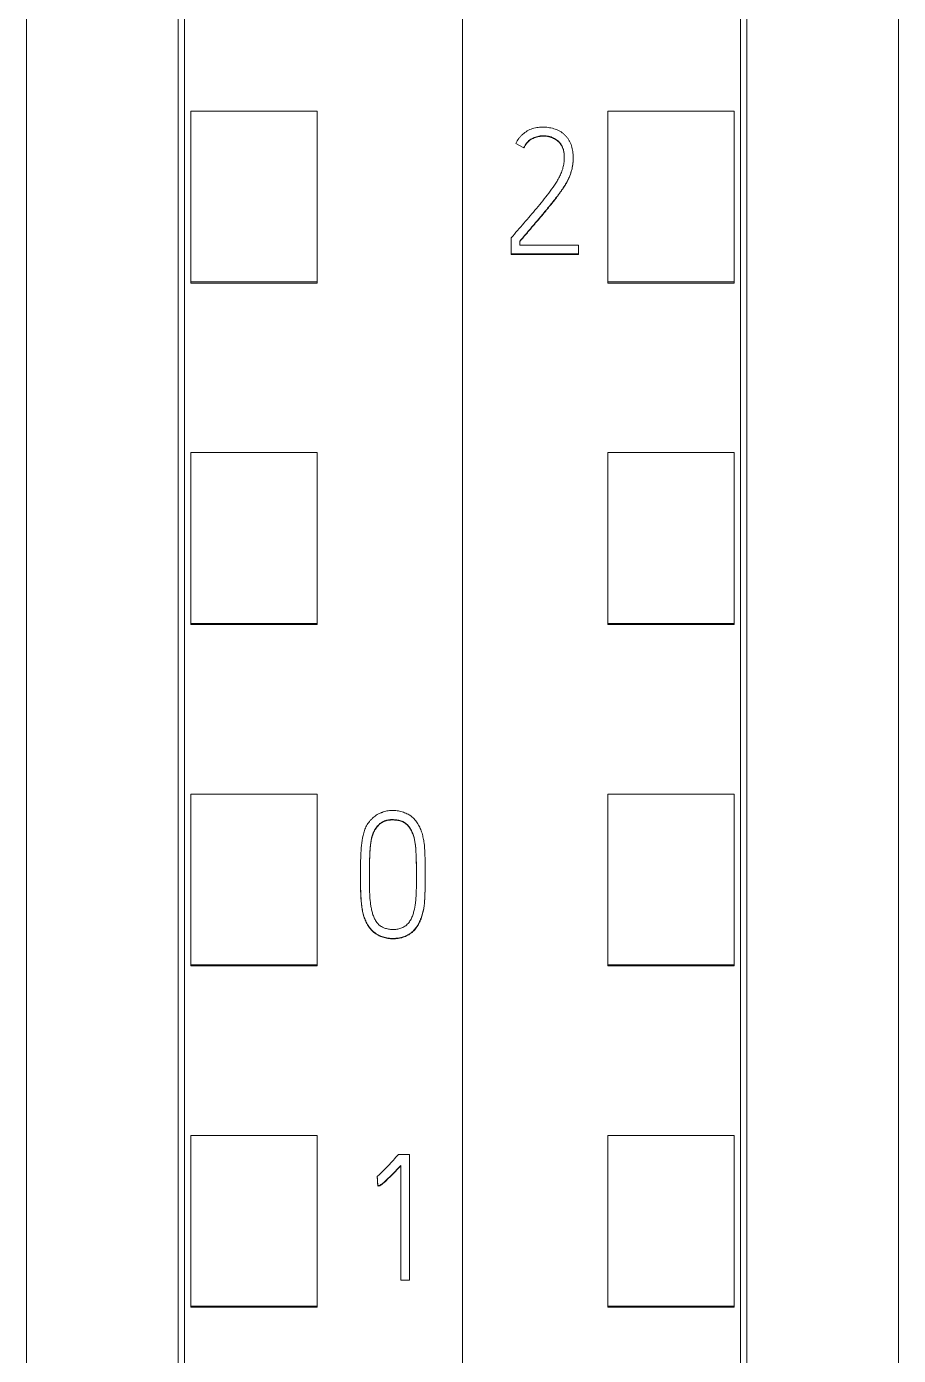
# Model space of a CAD drawing. Header units: millimetres. Extents: x 4134 to 7422, y 1400 to 3585.
# Drawn here: x 5452.55 to 5466.35, y 3293.96 to 3314.99 of the extents above; entities that cross this region are included whole.
import ezdxf

# ---------------------------------------------------------------- set-up
doc = ezdxf.new("R2010")
doc.units = ezdxf.units.MM
doc.layers.add('000-PI-Oprema', color=30, linetype='Continuous', lineweight=5)

# ---------------------------------------------------------------- blocks, each defined once
blk = doc.blocks.new('S7-1500 AI HS - 6ES7531-7NF10-0AB0')
at = {"layer": '000-PI-Oprema', "color": 0, "linetype": 'ByBlock', "lineweight": 0}
for p, q in [((0, 134.681), (0, 21.262)), ((4.4, 132.4), (4.4, 23.585)), ((2.3, 85.17), (2.3, 87.872)), ((4.3, 87.872), (2.3, 87.872)), ((4.3, 85.17), (4.3, 87.872)), ((1.752, 87.131), (1.752, 87.137)), ((0.77, 85.614), (1.836, 85.614)), ((1.836, 85.607), (0.77, 85.607)), ((1.836, 85.752), (0.909, 85.752)), ((1.836, 85.614), (1.836, 85.752)), ((1.836, 85.614), (1.836, 85.607)), ((2.3, 85.149), (2.3, 85.17)), ((4.3, 85.17), (2.3, 85.17)), ((4.3, 85.149), (2.3, 85.149)), ((4.3, 85.149), (4.3, 85.17)), ((2.3, 79.769), (2.3, 82.471)), ((4.3, 82.471), (2.3, 82.471)), ((4.3, 79.769), (4.3, 82.471)), ((2.3, 79.75), (2.3, 79.769)), ((4.3, 79.769), (2.3, 79.769)), ((4.3, 79.75), (2.3, 79.75)), ((4.3, 79.75), (4.3, 79.769)), ((2.3, 74.367), (2.3, 77.069)), ((4.3, 77.069), (2.3, 77.069)), ((4.3, 74.367), (4.3, 77.069)), ((2.3, 74.35), (2.3, 74.367)), ((4.3, 74.367), (2.3, 74.367)), ((4.3, 74.35), (2.3, 74.35)), ((4.3, 74.35), (4.3, 74.367)), ((2.3, 68.966), (2.3, 71.667)), ((4.3, 71.667), (2.3, 71.667)), ((4.3, 68.966), (4.3, 71.667)), ((2.3, 68.95), (2.3, 68.966)), ((4.3, 68.966), (2.3, 68.966)), ((4.3, 68.95), (4.3, 68.966)), ((4.3, 68.95), (2.3, 68.95))]:
    blk.add_line(p, q, dxfattribs=at)
at = {"layer": '000-PI-Oprema', "color": 0, "linetype": 'ByBlock', "lineweight": 0, "ltscale": 0.25}
for p, q in [((0.845, 87.362), (0.97, 87.293)), ((0.77, 85.868), (0.77, 85.607)), ((0.909, 85.752), (0.909, 85.818))]:
    blk.add_line(p, q, dxfattribs=at)
at = {"layer": '000-PI-Oprema', "color": 0, "linetype": 'ByBlock', "lineweight": 0}
for points, knots in [([(4.5, 132.586), (4.5, 129.542), (4.5, 119.972), (4.5, 105.802), (4.5, 91.235), (4.5, 77.025), (4.5, 62.731), (4.5, 47.245), (4.5, 34.605), (4.5, 26.64), (4.5, 23.299)], [0, 0, 0, 0, 0.083934, 0.263736, 0.389889, 0.484142, 0.653794, 0.78188, 0.908517, 1, 1, 1, 1]), ([(6.9, 129.52), (6.9, 127.497), (6.9, 118.948), (6.9, 105.802), (6.9, 91.235), (6.9, 77.025), (6.9, 62.731), (6.9, 47.245), (6.9, 34.486), (6.9, 25.605), (6.9, 21.348), (6.9, 20.55)], [0, 0, 0, 0, 0.055935, 0.236292, 0.362833, 0.457376, 0.627551, 0.756032, 0.883059, 0.978086, 1, 1, 1, 1]), ([(0.97, 87.299), (0.982, 87.322), (0.995, 87.344), (1.019, 87.374), (1.028, 87.384), (1.047, 87.402), (1.057, 87.411), (1.088, 87.433), (1.111, 87.446), (1.159, 87.465), (1.184, 87.472), (1.222, 87.48), (1.235, 87.481), (1.261, 87.484), (1.274, 87.484), (1.313, 87.484), (1.338, 87.481), (1.376, 87.472), (1.389, 87.469), (1.413, 87.461), (1.425, 87.456), (1.46, 87.439), (1.482, 87.426), (1.513, 87.401), (1.523, 87.392), (1.54, 87.374), (1.549, 87.364), (1.56, 87.348), (1.563, 87.342), (1.57, 87.331), (1.579, 87.313), (1.586, 87.295), (1.594, 87.271), (1.598, 87.258), (1.603, 87.233), (1.605, 87.22), (1.608, 87.194), (1.609, 87.181), (1.611, 87.156), (1.611, 87.143), (1.611, 87.117), (1.61, 87.104), (1.609, 87.078), (1.607, 87.065), (1.602, 87.027), (1.597, 87.002), (1.587, 86.964), (1.584, 86.952), (1.575, 86.927), (1.571, 86.915), (1.556, 86.879), (1.545, 86.856), (1.521, 86.81), (1.509, 86.788), (1.482, 86.745), (1.468, 86.723), (1.426, 86.659), (1.396, 86.617), (1.303, 86.494), (1.238, 86.414), (1.139, 86.296), (1.106, 86.257), (1.039, 86.179), (1.006, 86.14), (0.939, 86.062), (0.905, 86.024), (0.838, 85.946), (0.804, 85.907), (0.77, 85.868)], [0, 0, 0, 0, 0.03125, 0.03125, 0.046875, 0.046875, 0.0625, 0.0625, 0.09375, 0.09375, 0.125, 0.125, 0.140625, 0.140625, 0.15625, 0.15625, 0.1875, 0.1875, 0.203125, 0.203125, 0.21875, 0.21875, 0.25, 0.25, 0.265625, 0.265625, 0.28125, 0.28125, 0.289063, 0.289063, 0.296875, 0.3125, 0.3125, 0.328125, 0.328125, 0.34375, 0.34375, 0.359375, 0.359375, 0.375, 0.375, 0.390625, 0.390625, 0.40625, 0.40625, 0.4375, 0.4375, 0.453125, 0.453125, 0.46875, 0.46875, 0.5, 0.5, 0.53125, 0.53125, 0.5625, 0.5625, 0.625, 0.625, 0.75, 0.75, 0.8125, 0.8125, 0.875, 0.875, 0.9375, 0.9375, 1, 1, 1, 1]), ([(0.909, 85.818), (0.948, 85.864), (0.987, 85.91), (1.065, 86.002), (1.104, 86.048), (1.182, 86.139), (1.221, 86.185), (1.299, 86.277), (1.337, 86.324), (1.413, 86.417), (1.451, 86.464), (1.506, 86.536), (1.524, 86.56), (1.559, 86.609), (1.576, 86.634), (1.609, 86.684), (1.625, 86.71), (1.656, 86.762), (1.67, 86.788), (1.689, 86.829), (1.695, 86.843), (1.706, 86.871), (1.711, 86.885), (1.725, 86.928), (1.732, 86.958), (1.744, 87.017), (1.748, 87.046), (1.751, 87.091), (1.752, 87.106), (1.752, 87.137), (1.752, 87.152), (1.75, 87.197), (1.747, 87.227), (1.739, 87.271), (1.736, 87.286), (1.728, 87.315), (1.724, 87.33), (1.713, 87.358), (1.707, 87.372), (1.694, 87.399), (1.686, 87.412), (1.674, 87.431), (1.67, 87.438), (1.661, 87.45), (1.656, 87.456), (1.642, 87.473), (1.632, 87.484), (1.61, 87.506), (1.599, 87.516), (1.581, 87.53), (1.575, 87.534), (1.562, 87.543), (1.556, 87.547), (1.523, 87.566), (1.495, 87.578), (1.452, 87.593), (1.438, 87.598), (1.408, 87.605), (1.393, 87.609), (1.363, 87.614), (1.348, 87.616), (1.318, 87.618), (1.303, 87.619), (1.273, 87.62), (1.258, 87.62), (1.228, 87.618), (1.213, 87.617), (1.167, 87.612), (1.138, 87.606), (1.094, 87.592), (1.08, 87.587), (1.059, 87.578), (1.052, 87.575), (1.039, 87.568), (1.032, 87.564), (0.999, 87.545), (0.975, 87.527), (0.941, 87.497), (0.93, 87.486), (0.91, 87.464), (0.9, 87.452), (0.873, 87.416), (0.858, 87.39), (0.845, 87.362)], [0, 0, 0, 0, 0.0625, 0.0625, 0.125, 0.125, 0.1875, 0.1875, 0.25, 0.25, 0.3125, 0.3125, 0.34375, 0.34375, 0.375, 0.375, 0.40625, 0.40625, 0.4375, 0.4375, 0.453125, 0.453125, 0.46875, 0.46875, 0.5, 0.5, 0.53125, 0.53125, 0.546875, 0.546875, 0.5625, 0.5625, 0.59375, 0.59375, 0.609375, 0.609375, 0.625, 0.625, 0.640625, 0.640625, 0.65625, 0.65625, 0.664062, 0.664062, 0.671875, 0.671875, 0.6875, 0.6875, 0.703125, 0.703125, 0.710937, 0.710937, 0.71875, 0.71875, 0.75, 0.75, 0.765625, 0.765625, 0.78125, 0.78125, 0.796875, 0.796875, 0.8125, 0.8125, 0.828125, 0.828125, 0.84375, 0.84375, 0.875, 0.875, 0.890625, 0.890625, 0.898437, 0.898437, 0.90625, 0.90625, 0.9375, 0.9375, 0.953125, 0.953125, 0.96875, 0.96875, 1, 1, 1, 1]), ([(1.611, 87.128), (1.611, 87.138), (1.611, 87.149), (1.61, 87.172), (1.609, 87.185), (1.606, 87.21), (1.604, 87.223), (1.598, 87.249), (1.595, 87.261), (1.587, 87.286), (1.583, 87.298), (1.574, 87.316), (1.572, 87.322), (1.565, 87.333), (1.562, 87.339), (1.543, 87.366), (1.526, 87.385), (1.5, 87.405), (1.495, 87.409), (1.484, 87.417), (1.468, 87.428), (1.44, 87.443), (1.416, 87.453), (1.391, 87.462), (1.379, 87.466), (1.341, 87.474), (1.315, 87.477), (1.262, 87.478), (1.224, 87.475), (1.185, 87.466), (1.16, 87.459), (1.148, 87.454), (1.124, 87.445), (1.112, 87.439), (1.089, 87.427), (1.078, 87.42), (1.046, 87.397), (1.028, 87.379), (1.004, 87.349), (0.996, 87.338), (0.982, 87.316), (0.976, 87.304), (0.97, 87.293)], [0, 0, 0, 0, 0.034384, 0.034384, 0.076368, 0.076368, 0.118351, 0.118351, 0.160334, 0.160334, 0.202317, 0.202317, 0.223309, 0.223309, 0.244301, 0.244301, 0.328267, 0.328267, 0.349259, 0.349259, 0.370251, 0.412234, 0.454217, 0.454217, 0.496201, 0.496201, 0.580167, 0.580167, 0.664134, 0.706117, 0.706117, 0.7481, 0.7481, 0.790084, 0.790084, 0.832067, 0.832067, 0.916033, 0.916033, 0.958017, 0.958017, 1, 1, 1, 1]), ([(1.752, 87.131), (1.752, 87.11), (1.751, 87.088), (1.747, 87.037), (1.743, 87.008), (1.735, 86.963), (1.731, 86.949), (1.724, 86.919), (1.719, 86.905), (1.71, 86.876), (1.705, 86.862), (1.694, 86.834), (1.688, 86.82), (1.669, 86.78), (1.654, 86.753), (1.624, 86.701), (1.608, 86.676), (1.574, 86.626), (1.557, 86.601), (1.522, 86.552), (1.504, 86.528), (1.45, 86.456), (1.412, 86.409), (1.336, 86.316), (1.298, 86.27), (1.221, 86.178), (1.182, 86.132), (1.104, 86.041), (1.065, 85.995), (0.987, 85.904), (0.948, 85.858), (0.909, 85.812)], [0, 0, 0, 0, 0.040253, 0.040253, 0.096709, 0.096709, 0.124936, 0.124936, 0.153164, 0.153164, 0.181392, 0.181392, 0.20962, 0.20962, 0.266076, 0.266076, 0.322531, 0.322531, 0.378987, 0.378987, 0.435443, 0.435443, 0.548354, 0.548354, 0.661266, 0.661266, 0.774177, 0.774177, 0.887089, 0.887089, 1, 1, 1, 1])]:
    blk.add_open_spline(points, degree=3, knots=knots, dxfattribs=at)
blk = doc.blocks.new('S7-1500 DI HF - 6ES7521-1BL00-0AB0')
at = {"layer": '000-PI-Oprema', "color": 0, "linetype": 'ByBlock', "lineweight": 0}
for p, q in [((34.8, 134.681), (34.8, 21.262)), ((30.4, 23.585), (30.4, 132.4)), ((30.5, 85.17), (30.5, 87.872)), ((30.5, 87.872), (32.5, 87.872)), ((32.5, 85.17), (32.5, 87.872)), ((30.5, 85.17), (32.5, 85.17)), ((30.5, 85.149), (30.5, 85.17)), ((30.5, 85.149), (32.5, 85.149)), ((32.5, 85.149), (32.5, 85.17)), ((30.5, 79.769), (30.5, 82.471)), ((30.5, 82.471), (32.5, 82.471)), ((32.5, 79.769), (32.5, 82.471)), ((30.5, 79.75), (30.5, 79.769)), ((30.5, 79.769), (32.5, 79.769)), ((30.5, 79.75), (32.5, 79.75)), ((32.5, 79.75), (32.5, 79.769)), ((30.5, 74.367), (30.5, 77.069)), ((30.5, 77.069), (32.5, 77.069)), ((32.5, 74.367), (32.5, 77.069)), ((33.185, 75.808), (33.185, 75.802)), ((34.209, 75.76), (34.209, 75.766)), ((30.5, 74.35), (30.5, 74.367)), ((30.5, 74.367), (32.5, 74.367)), ((30.5, 74.35), (32.5, 74.35)), ((32.5, 74.35), (32.5, 74.367)), ((30.5, 68.966), (30.5, 71.667)), ((30.5, 71.667), (32.5, 71.667)), ((32.5, 68.966), (32.5, 71.667)), ((33.961, 71.366), (33.786, 71.366)), ((33.961, 69.377), (33.961, 71.366)), ((33.822, 71.194), (33.822, 69.377)), ((33.45, 71.02), (33.45, 71.014)), ((33.459, 70.873), (33.459, 70.867)), ((33.822, 69.377), (33.961, 69.377)), ((30.5, 68.95), (30.5, 68.966)), ((30.5, 68.966), (32.5, 68.966)), ((32.5, 68.95), (32.5, 68.966)), ((30.5, 68.95), (32.5, 68.95))]:
    blk.add_line(p, q, dxfattribs=at)
for points, knots in [([(30.3, 23.299), (30.3, 26.64), (30.3, 34.605), (30.3, 47.245), (30.3, 62.731), (30.3, 77.025), (30.3, 91.235), (30.3, 105.802), (30.3, 119.972), (30.3, 129.542), (30.3, 132.586)], [0, 0, 0, 0, 0.091483, 0.21812, 0.346206, 0.515858, 0.610111, 0.736264, 0.916066, 1, 1, 1, 1]), ([(27.9, 129.52), (27.9, 127.497), (27.9, 118.948), (27.9, 105.802), (27.9, 91.235), (27.9, 77.025), (27.9, 62.731), (27.9, 47.245), (27.9, 34.486), (27.9, 25.605), (27.9, 21.348), (27.9, 20.55)], [0, 0, 0, 0, 0.055935, 0.236292, 0.362833, 0.457376, 0.627551, 0.756032, 0.883059, 0.978086, 1, 1, 1, 1]), ([(33.526, 76.779), (33.552, 76.789), (33.578, 76.796), (33.63, 76.805), (33.657, 76.808), (33.712, 76.809), (33.738, 76.807), (33.792, 76.8), (33.818, 76.794), (33.857, 76.783), (33.87, 76.778), (33.895, 76.769), (33.92, 76.758), (33.944, 76.746), (33.961, 76.735), (33.967, 76.732), (33.978, 76.724), (33.983, 76.72), (34.01, 76.7), (34.03, 76.681), (34.056, 76.651), (34.064, 76.64), (34.08, 76.619), (34.088, 76.607), (34.109, 76.573), (34.121, 76.549), (34.142, 76.5), (34.151, 76.475), (34.163, 76.436), (34.167, 76.423), (34.173, 76.397), (34.182, 76.358), (34.197, 76.266), (34.202, 76.187), (34.207, 76.081), (34.208, 76.028), (34.209, 75.922), (34.209, 75.869), (34.209, 75.763), (34.209, 75.657), (34.208, 75.551), (34.204, 75.446), (34.202, 75.393), (34.191, 75.287), (34.182, 75.235), (34.165, 75.17), (34.162, 75.157), (34.153, 75.131), (34.149, 75.118), (34.135, 75.08), (34.124, 75.056), (34.106, 75.019), (34.099, 75.008), (34.085, 74.984), (34.078, 74.973), (34.055, 74.94), (34.037, 74.92), (34.008, 74.892), (33.998, 74.883), (33.982, 74.871), (33.977, 74.867), (33.965, 74.859), (33.96, 74.855), (33.931, 74.837), (33.907, 74.826), (33.869, 74.811), (33.856, 74.807), (33.83, 74.8), (33.816, 74.796), (33.777, 74.789), (33.75, 74.786), (33.71, 74.784), (33.696, 74.784), (33.669, 74.785), (33.655, 74.786), (33.615, 74.79), (33.588, 74.795), (33.549, 74.806), (33.537, 74.81), (33.511, 74.819), (33.498, 74.824), (33.461, 74.841), (33.438, 74.855), (33.405, 74.878), (33.395, 74.887), (33.374, 74.905), (33.365, 74.915), (33.337, 74.945), (33.321, 74.966), (33.299, 75.001), (33.292, 75.012), (33.279, 75.036), (33.273, 75.048), (33.257, 75.085), (33.247, 75.11), (33.235, 75.149), (33.231, 75.162), (33.225, 75.188), (33.222, 75.201), (33.213, 75.241), (33.209, 75.267), (33.191, 75.4), (33.188, 75.507), (33.186, 75.668), (33.185, 75.721), (33.185, 75.828), (33.185, 75.882), (33.187, 75.989), (33.188, 76.042), (33.193, 76.149), (33.196, 76.202), (33.207, 76.308), (33.214, 76.361), (33.232, 76.44), (33.239, 76.466), (33.253, 76.504), (33.258, 76.517), (33.269, 76.542), (33.275, 76.555), (33.295, 76.591), (33.31, 76.614), (33.336, 76.646), (33.346, 76.656), (33.365, 76.676), (33.375, 76.686), (33.406, 76.713), (33.428, 76.729), (33.463, 76.75), (33.476, 76.757), (33.494, 76.766), (33.504, 76.77), (33.515, 76.775), (33.52, 76.777), (33.523, 76.778), (33.525, 76.779), (33.526, 76.779)], [0, 0, 0, 0, 0.015625, 0.015625, 0.03125, 0.03125, 0.046875, 0.046875, 0.0625, 0.0625, 0.070312, 0.070312, 0.078125, 0.085937, 0.085937, 0.089844, 0.089844, 0.09375, 0.09375, 0.109375, 0.109375, 0.117187, 0.117187, 0.125, 0.125, 0.140625, 0.140625, 0.15625, 0.15625, 0.164062, 0.164062, 0.171875, 0.1875, 0.21875, 0.21875, 0.25, 0.25, 0.28125, 0.28125, 0.3125, 0.34375, 0.34375, 0.375, 0.375, 0.40625, 0.40625, 0.414062, 0.414062, 0.421875, 0.421875, 0.4375, 0.4375, 0.445312, 0.445312, 0.453125, 0.453125, 0.46875, 0.46875, 0.476562, 0.476562, 0.480469, 0.480469, 0.484375, 0.484375, 0.5, 0.5, 0.507812, 0.507812, 0.515625, 0.515625, 0.53125, 0.53125, 0.539062, 0.539062, 0.546875, 0.546875, 0.5625, 0.5625, 0.570312, 0.570312, 0.578125, 0.578125, 0.59375, 0.59375, 0.601562, 0.601562, 0.609375, 0.609375, 0.625, 0.625, 0.632812, 0.632812, 0.640625, 0.640625, 0.65625, 0.65625, 0.664062, 0.664062, 0.671875, 0.671875, 0.6875, 0.6875, 0.75, 0.75, 0.78125, 0.78125, 0.8125, 0.8125, 0.84375, 0.84375, 0.875, 0.875, 0.90625, 0.90625, 0.921875, 0.921875, 0.929687, 0.929687, 0.9375, 0.9375, 0.953125, 0.953125, 0.960937, 0.960937, 0.96875, 0.96875, 0.984375, 0.984375, 0.992187, 0.992187, 0.996094, 0.998047, 0.999023, 0.999023, 1, 1, 1, 1]), ([(33.869, 76.626), (33.889, 76.615), (33.907, 76.602), (33.939, 76.571), (33.953, 76.553), (33.978, 76.516), (33.989, 76.496), (34.008, 76.456), (34.017, 76.435), (34.038, 76.371), (34.047, 76.328), (34.055, 76.262), (34.057, 76.239), (34.061, 76.195), (34.062, 76.172), (34.067, 76.061), (34.07, 75.971), (34.071, 75.793), (34.07, 75.703), (34.069, 75.569), (34.068, 75.502), (34.064, 75.435), (34.061, 75.391), (34.058, 75.368), (34.05, 75.302), (34.042, 75.258), (34.025, 75.193), (34.019, 75.172), (34.008, 75.14), (34.004, 75.13), (33.995, 75.109), (33.985, 75.089), (33.974, 75.07), (33.962, 75.051), (33.955, 75.041), (33.934, 75.015), (33.919, 74.999), (33.891, 74.979), (33.882, 74.973), (33.862, 74.962), (33.852, 74.957), (33.831, 74.948), (33.821, 74.945), (33.799, 74.938), (33.788, 74.935), (33.755, 74.929), (33.733, 74.926), (33.7, 74.925), (33.688, 74.925), (33.666, 74.926), (33.655, 74.927), (33.622, 74.932), (33.6, 74.937), (33.568, 74.947), (33.557, 74.951), (33.536, 74.96), (33.516, 74.97), (33.498, 74.983), (33.485, 74.993), (33.48, 74.997), (33.472, 75.005), (33.468, 75.009), (33.456, 75.021), (33.449, 75.029), (33.436, 75.047), (33.43, 75.057), (33.412, 75.086), (33.403, 75.106), (33.386, 75.147), (33.379, 75.169), (33.37, 75.201), (33.367, 75.212), (33.362, 75.233), (33.354, 75.266), (33.349, 75.299), (33.34, 75.364), (33.336, 75.408), (33.328, 75.54), (33.327, 75.628), (33.327, 75.761), (33.327, 75.805), (33.328, 75.893), (33.328, 76.025), (33.333, 76.157), (33.343, 76.267), (33.346, 76.289), (33.353, 76.333), (33.357, 76.355), (33.364, 76.387), (33.367, 76.397), (33.374, 76.419), (33.377, 76.429), (33.389, 76.46), (33.398, 76.48), (33.414, 76.508), (33.42, 76.518), (33.433, 76.536), (33.439, 76.545), (33.46, 76.571), (33.476, 76.586), (33.501, 76.607), (33.51, 76.614), (33.529, 76.626), (33.538, 76.632), (33.568, 76.646), (33.589, 76.653), (33.632, 76.662), (33.654, 76.664), (33.698, 76.665), (33.72, 76.664), (33.764, 76.659), (33.786, 76.656), (33.818, 76.648), (33.829, 76.644), (33.844, 76.638), (33.849, 76.636), (33.857, 76.633), (33.859, 76.632), (33.864, 76.629), (33.867, 76.628), (33.869, 76.626)], [0, 0, 0, 0, 0.015625, 0.015625, 0.03125, 0.03125, 0.046875, 0.046875, 0.0625, 0.0625, 0.09375, 0.09375, 0.109375, 0.109375, 0.125, 0.125, 0.1875, 0.1875, 0.25, 0.25, 0.28125, 0.296875, 0.296875, 0.3125, 0.3125, 0.34375, 0.34375, 0.359375, 0.359375, 0.367187, 0.367187, 0.375, 0.382812, 0.382812, 0.390625, 0.390625, 0.40625, 0.40625, 0.414062, 0.414062, 0.421875, 0.421875, 0.429687, 0.429687, 0.4375, 0.4375, 0.453125, 0.453125, 0.460937, 0.460937, 0.46875, 0.46875, 0.484375, 0.484375, 0.492187, 0.492187, 0.5, 0.507812, 0.507812, 0.511719, 0.511719, 0.515625, 0.515625, 0.523437, 0.523437, 0.53125, 0.53125, 0.546875, 0.546875, 0.5625, 0.5625, 0.570312, 0.570312, 0.578125, 0.59375, 0.59375, 0.625, 0.625, 0.6875, 0.6875, 0.71875, 0.71875, 0.75, 0.8125, 0.8125, 0.828125, 0.828125, 0.84375, 0.84375, 0.851562, 0.851562, 0.859375, 0.859375, 0.875, 0.875, 0.882812, 0.882812, 0.890625, 0.890625, 0.90625, 0.90625, 0.914062, 0.914062, 0.921875, 0.921875, 0.9375, 0.9375, 0.953125, 0.953125, 0.96875, 0.96875, 0.984375, 0.984375, 0.992188, 0.992188, 0.996094, 0.996094, 0.998047, 0.998047, 1, 1, 1, 1]), ([(33.869, 76.62), (33.849, 76.631), (33.828, 76.639), (33.796, 76.647), (33.785, 76.649), (33.763, 76.653), (33.752, 76.655), (33.719, 76.658), (33.696, 76.659), (33.652, 76.658), (33.63, 76.655), (33.597, 76.648), (33.586, 76.645), (33.565, 76.638), (33.554, 76.633), (33.534, 76.623), (33.525, 76.618), (33.506, 76.605), (33.497, 76.598), (33.48, 76.583), (33.472, 76.576), (33.456, 76.559), (33.449, 76.551), (33.428, 76.524), (33.416, 76.505), (33.4, 76.476), (33.395, 76.466), (33.386, 76.445), (33.382, 76.435), (33.37, 76.403), (33.364, 76.382), (33.35, 76.316), (33.344, 76.272), (33.336, 76.184), (33.333, 76.139), (33.33, 76.05), (33.329, 76.006), (33.328, 75.917), (33.327, 75.872), (33.327, 75.789), (33.327, 75.751), (33.327, 75.712)], [0, 0, 0, 0, 0.050692, 0.050692, 0.076038, 0.076038, 0.101384, 0.101384, 0.152076, 0.152076, 0.202768, 0.202768, 0.228114, 0.228114, 0.25346, 0.25346, 0.278806, 0.278806, 0.304152, 0.304152, 0.329498, 0.329498, 0.354844, 0.354844, 0.405536, 0.405536, 0.430882, 0.430882, 0.456228, 0.456228, 0.506919, 0.506919, 0.608303, 0.608303, 0.709687, 0.709687, 0.811071, 0.811071, 0.912455, 0.912455, 1, 1, 1, 1]), ([(34.071, 75.808), (34.071, 75.834), (34.071, 75.86), (34.07, 75.974), (34.067, 76.062), (34.06, 76.194), (34.058, 76.238), (34.046, 76.325), (34.037, 76.368), (34.02, 76.42), (34.016, 76.431), (34.007, 76.451), (34.003, 76.462), (33.988, 76.492), (33.978, 76.511), (33.959, 76.538), (33.952, 76.547), (33.938, 76.565), (33.923, 76.581), (33.906, 76.595), (33.893, 76.605), (33.888, 76.609), (33.879, 76.615), (33.874, 76.617), (33.869, 76.62)], [0, 0, 0, 0, 0.088977, 0.088977, 0.392651, 0.392651, 0.544488, 0.544488, 0.696326, 0.696326, 0.734285, 0.734285, 0.772244, 0.772244, 0.848163, 0.848163, 0.886122, 0.886122, 0.924081, 0.962041, 0.962041, 0.98102, 0.98102, 1, 1, 1, 1]), ([(33.185, 75.802), (33.185, 75.738), (33.186, 75.674), (33.187, 75.557), (33.188, 75.503), (33.192, 75.422), (33.194, 75.395), (33.199, 75.342), (33.202, 75.315), (33.212, 75.235), (33.223, 75.182), (33.243, 75.118), (33.247, 75.105), (33.257, 75.08), (33.262, 75.067), (33.278, 75.031), (33.291, 75.007), (33.313, 74.973), (33.32, 74.962), (33.337, 74.941), (33.345, 74.93), (33.372, 74.9), (33.392, 74.882), (33.425, 74.858), (33.436, 74.851), (33.459, 74.837), (33.471, 74.83), (33.508, 74.813), (33.533, 74.804), (33.573, 74.793), (33.586, 74.79), (33.612, 74.785), (33.626, 74.783), (33.666, 74.779), (33.693, 74.777), (33.734, 74.779), (33.747, 74.78), (33.774, 74.783), (33.787, 74.785), (33.827, 74.792), (33.852, 74.799), (33.89, 74.813), (33.903, 74.818), (33.928, 74.83), (33.939, 74.837), (33.974, 74.857), (33.996, 74.874), (34.035, 74.911), (34.053, 74.932), (34.076, 74.965), (34.084, 74.976), (34.098, 74.999), (34.105, 75.011), (34.123, 75.047), (34.134, 75.071), (34.153, 75.122), (34.161, 75.147), (34.175, 75.199), (34.181, 75.226), (34.19, 75.279), (34.201, 75.358), (34.204, 75.438), (34.208, 75.545), (34.209, 75.634), (34.209, 75.724), (34.209, 75.76)], [0, 0, 0, 0, 0.074801, 0.074801, 0.137845, 0.137845, 0.169367, 0.169367, 0.200889, 0.200889, 0.263933, 0.263933, 0.279694, 0.279694, 0.295455, 0.295455, 0.326976, 0.326976, 0.342737, 0.342737, 0.358498, 0.358498, 0.39002, 0.39002, 0.405781, 0.405781, 0.421542, 0.421542, 0.453064, 0.453064, 0.468825, 0.468825, 0.484586, 0.484586, 0.516108, 0.516108, 0.531869, 0.531869, 0.54763, 0.54763, 0.579151, 0.579151, 0.594912, 0.594912, 0.610673, 0.610673, 0.642195, 0.642195, 0.673717, 0.673717, 0.689478, 0.689478, 0.705239, 0.705239, 0.736761, 0.736761, 0.768283, 0.768283, 0.799805, 0.799805, 0.831326, 0.89437, 0.89437, 0.957414, 1, 1, 1, 1]), ([(33.786, 71.366), (33.76, 71.336), (33.733, 71.306), (33.678, 71.247), (33.651, 71.217), (33.61, 71.173), (33.596, 71.159), (33.568, 71.13), (33.554, 71.115), (33.525, 71.087), (33.511, 71.073), (33.481, 71.046), (33.466, 71.033), (33.45, 71.02)], [0, 0, 0, 0, 0.25, 0.25, 0.5, 0.5, 0.625, 0.625, 0.75, 0.75, 0.875, 0.875, 1, 1, 1, 1]), ([(33.459, 70.873), (33.464, 70.873), (33.469, 70.874), (33.479, 70.876), (33.484, 70.877), (33.494, 70.881), (33.499, 70.883), (33.507, 70.888), (33.512, 70.891), (33.524, 70.9), (33.533, 70.906), (33.549, 70.919), (33.556, 70.925), (33.579, 70.946), (33.594, 70.96), (33.624, 70.988), (33.638, 71.002), (33.682, 71.046), (33.71, 71.075), (33.766, 71.134), (33.794, 71.164), (33.822, 71.194)], [0, 0, 0, 0, 0.03125, 0.03125, 0.0625, 0.0625, 0.09375, 0.09375, 0.125, 0.125, 0.1875, 0.1875, 0.25, 0.25, 0.375, 0.375, 0.5, 0.5, 0.75, 0.75, 1, 1, 1, 1]), ([(33.822, 71.188), (33.794, 71.158), (33.766, 71.128), (33.71, 71.069), (33.682, 71.039), (33.638, 70.996), (33.624, 70.982), (33.594, 70.953), (33.579, 70.939), (33.556, 70.919), (33.548, 70.912), (33.532, 70.9), (33.524, 70.893), (33.512, 70.885), (33.507, 70.882), (33.499, 70.877), (33.494, 70.874), (33.484, 70.871), (33.479, 70.87), (33.469, 70.868), (33.464, 70.867), (33.459, 70.867)], [0, 0, 0, 0, 0.25, 0.25, 0.5, 0.5, 0.625, 0.625, 0.75, 0.75, 0.8125, 0.8125, 0.875, 0.875, 0.90625, 0.90625, 0.9375, 0.9375, 0.96875, 0.96875, 1, 1, 1, 1])]:
    blk.add_open_spline(points, degree=3, knots=knots, dxfattribs=at)
for points, weights in [([(33.45, 71.02), (33.455, 70.947), (33.459, 70.873)], [0.499999983687, 0.500000016313, 0.499999983687]), ([(33.459, 70.867), (33.455, 70.94), (33.45, 71.014)], [0.499999980934, 0.500000019066, 0.499999980934])]:
    blk.add_rational_spline(points, weights, degree=2, dxfattribs=at)

msp = doc.modelspace()

# ---------------------------------------------------------------- block references
at = {"layer": '000-PI-Oprema', "color": 0, "linetype": 'ByBlock', "lineweight": 0}
for name, p in [('S7-1500 DI HF - 6ES7521-1BL00-0AB0', (5424.648, 3225.778)), ('S7-1500 AI HS - 6ES7531-7NF10-0AB0', (5459.448, 3225.778))]:
    msp.add_blockref(name, p, dxfattribs=at)

doc.saveas('drawing.dxf')
